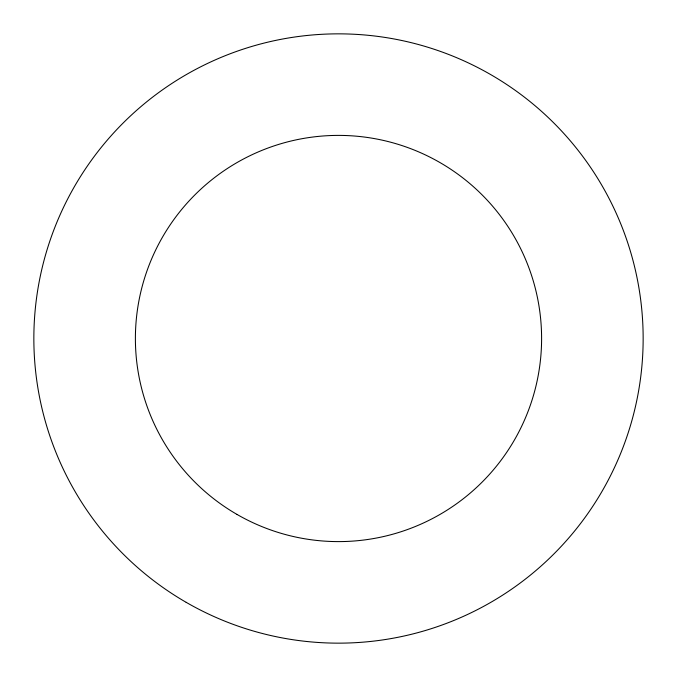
<?xml version="1.0" encoding="UTF-8"?>
<svg xmlns="http://www.w3.org/2000/svg" width="677" height="677" viewBox="0 0 677 677"><rect width="100%" height="100%" fill="white"/><g stroke="black" fill="none" stroke-linecap="round" stroke-linejoin="round"><path stroke-width="1.02" d="M186.175 602.335A304.65 304.65 0 0 0 643.15 338.5A304.65 304.65 0 0 0 186.175 74.665A304.65 304.65 0 0 0 186.175 602.335M236.95 514.393A203.1 203.1 0 0 0 541.6 338.5A203.1 203.1 0 0 0 236.95 162.607A203.1 203.1 0 0 0 236.95 514.393"/></g></svg>
